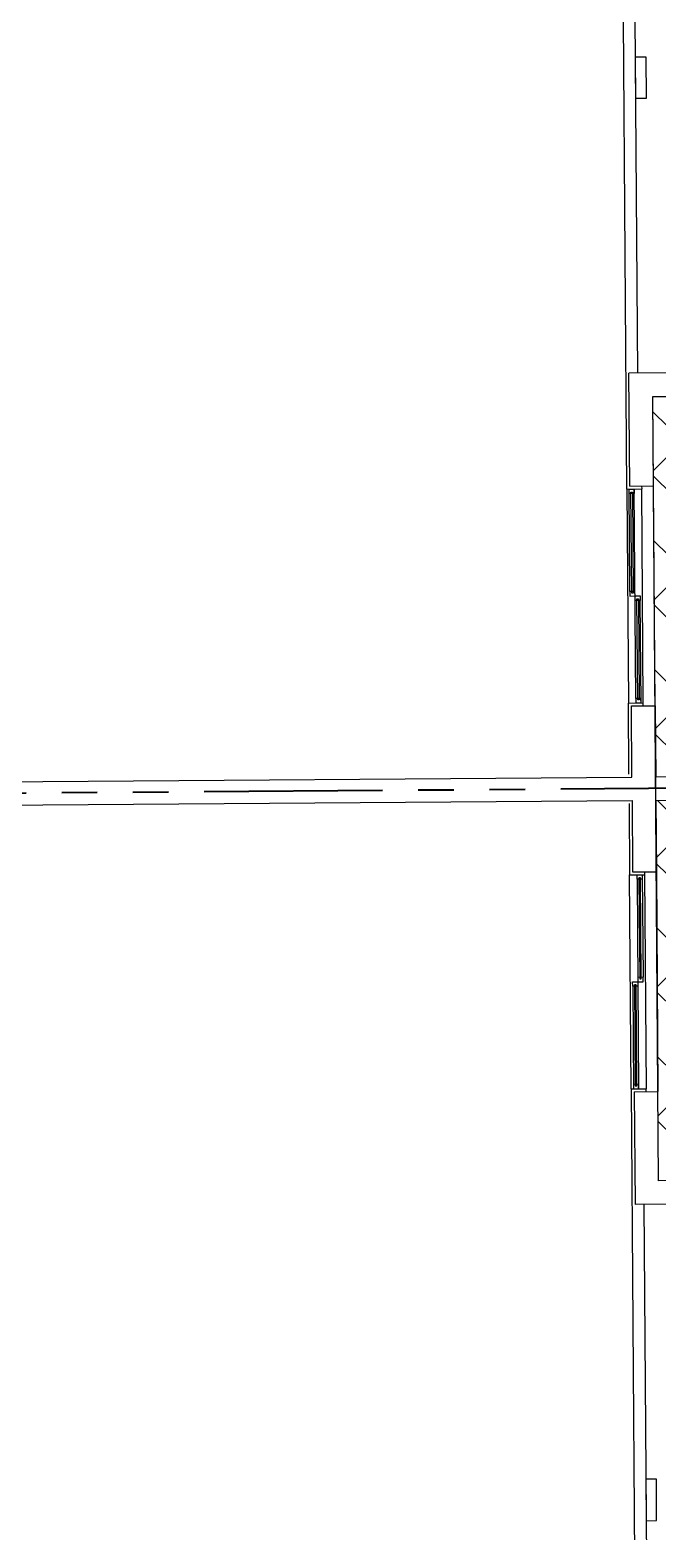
# Model space of a CAD drawing. Header units: feet. Extents: x 919634 to 928945, y 707022 to 708026.
# Drawn here: x 920159.6 to 920177.22, y 707449.67 to 707491.81 of the extents above; entities that cross this region are included whole.
import ezdxf

# ---------------------------------------------------------------- set-up
doc = ezdxf.new("R2010")
doc.units = ezdxf.units.FT
doc.header["$LTSCALE"] = 20
doc.header["$MEASUREMENT"] = 0
doc.linetypes.add('Site Plan$0$PHANTOM2', pattern=[1.25, 0.625, -0.125, 0.125, -0.125, 0.125, -0.125])
for name, color, linetype in [('-u-site-xref', 7, 'Continuous'), ('Site Plan$0$-u-site-bldg_interior', 252, 'Continuous'), ('Site Plan$0$SP-LOT PAVERS', 254, 'Continuous')]:
    doc.layers.add(name, color=color, linetype=linetype)
for name, color, linetype, lineweight in [('Site Plan$0$SP-LOT LINES', 252, 'Site Plan$0$PHANTOM2', 40), ('Site Plan$0$SP-SIDEWALK', 2, 'Continuous', 25), ('SP-BUILDING-FOOTPRINT', 1, 'Continuous', 25)]:
    doc.layers.add(name, color=color, linetype=linetype, lineweight=lineweight)
doc.layers.get('-u-site-xref').off()

# ---------------------------------------------------------------- blocks, each defined once
blk = doc.blocks.new('Site Plan')
at = {"layer": 'Site Plan$0$SP-LOT PAVERS'}
h = blk.add_hatch(dxfattribs=at)
h.set_pattern_fill('AR-HBONE', color=256, scale=0.32, angle=-89.58178215)
h.paths.add_polyline_path([(920177.075, 707481.527), (920197.325, 707481.675), (920197.252, 707491.675), (920209.342, 707491.763), (920209.488, 707472.764), (920189.489, 707472.618), (920189.45, 707477.618), (920182.434, 707477.566), (920182.483, 707470.889), (920177.153, 707470.85)])
h = blk.add_hatch(dxfattribs=at)
h.set_pattern_fill('AR-HBONE', color=256, scale=0.32, angle=-89.58178215)
h.paths.add_polyline_path([(920177.236, 707459.528), (920197.485, 707459.676), (920197.558, 707449.676), (920209.656, 707449.764), (920209.518, 707468.764), (920189.518, 707468.618), (920189.553, 707463.618), (920182.536, 707463.567), (920182.488, 707470.233), (920177.158, 707470.194)])
at = {"layer": 'Site Plan$0$-u-site-bldg_interior'}
for p, q in [((920176.344, 707478.928), (920176.248, 707492.094)), ((920176.654, 707482.18), (920176.581, 707492.18)), ((920177.502, 707482.187), (920176.404, 707482.179)), ((920176.427, 707479.012), (920176.404, 707482.179)), ((920177.507, 707481.52), (920177.075, 707481.517)), ((920177.093, 707479.017), (920177.075, 707481.517)), ((920176.344, 707478.928), (920176.761, 707478.931)), ((920176.344, 707478.928), (920176.388, 707472.928)), ((920176.427, 707476.054), (920176.407, 707478.929)), ((920176.427, 707479.012), (920177.093, 707479.017)), ((920176.595, 707473.055), (920176.552, 707478.93)), ((920176.76, 707479.015), (920176.761, 707478.931)), ((920176.804, 707472.931), (920176.761, 707478.931)), ((920177.138, 707472.85), (920177.093, 707479.017)), ((920176.742, 707472.928), (920176.721, 707475.806)), ((920176.388, 707472.928), (920176.804, 707472.931)), ((920176.402, 707470.928), (920176.388, 707472.928)), ((920176.472, 707472.846), (920177.138, 707472.85)), ((920176.486, 707470.846), (920176.472, 707472.846)), ((920176.805, 707472.848), (920176.804, 707472.931)), ((920177.138, 707472.85), (920177.153, 707470.85)), ((920141.571, 707470.591), (920176.486, 707470.846)), ((920177.158, 707470.194), (920177.153, 707470.85)), ((920132.826, 707469.871), (920176.491, 707470.19)), ((920176.491, 707470.19), (920176.506, 707468.19)), ((920177.158, 707470.194), (920177.172, 707468.194)), ((920176.408, 707470.106), (920176.423, 707468.106)), ((920176.423, 707468.106), (920176.84, 707468.109)), ((920176.467, 707462.106), (920176.423, 707468.106)), ((920176.506, 707468.19), (920177.172, 707468.194)), ((920176.777, 707468.111), (920176.798, 707465.233)), ((920176.839, 707468.192), (920176.84, 707468.109)), ((920176.84, 707468.109), (920176.883, 707462.109)), ((920177.172, 707468.194), (920177.217, 707462.028)), ((920176.632, 707467.982), (920176.675, 707462.107)), ((920176.508, 707464.981), (920176.529, 707462.106)), ((920176.467, 707462.106), (920176.883, 707462.109)), ((920176.467, 707462.106), (920176.563, 707448.939)), ((920176.551, 707462.023), (920177.217, 707462.028)), ((920176.551, 707462.023), (920176.574, 707458.856)), ((920176.884, 707462.026), (920176.883, 707462.109)), ((920177.847, 707458.866), (920176.574, 707458.856)), ((920176.824, 707458.858), (920176.897, 707448.859))]:
    blk.add_line(p, q, dxfattribs=at)
for points in [[(920176.889, 707489.885), (920176.597, 707489.883), (920176.589, 707491.049), (920176.881, 707491.051)], [(920176.407, 707478.804), (920176.407, 707478.929), (920176.552, 707478.93), (920176.553, 707478.805)], [(920176.501, 707478.846), (920176.522, 707476.013), (920176.48, 707476.012), (920176.459, 707478.846)], [(920176.427, 707476.054), (920176.428, 707475.929), (920176.574, 707475.93), (920176.573, 707476.055)], [(920176.575, 707475.805), (920176.574, 707475.93), (920176.72, 707475.931), (920176.721, 707475.806)], [(920176.669, 707475.847), (920176.689, 707473.014), (920176.648, 707473.014), (920176.627, 707475.847)], [(920176.595, 707473.055), (920176.596, 707472.93), (920176.742, 707472.931), (920176.741, 707473.056)], [(920176.632, 707467.982), (920176.631, 707468.107), (920176.777, 707468.108), (920176.778, 707467.983)], [(920176.746, 707465.191), (920176.726, 707468.025), (920176.684, 707468.024), (920176.705, 707465.191)], [(920176.652, 707465.232), (920176.653, 707465.107), (920176.799, 707465.108), (920176.798, 707465.233)], [(920176.508, 707464.981), (920176.507, 707465.106), (920176.653, 707465.107), (920176.654, 707464.982)], [(920176.622, 707462.19), (920176.602, 707465.024), (920176.56, 707465.023), (920176.581, 707462.19)], [(920176.528, 707462.231), (920176.529, 707462.106), (920176.675, 707462.107), (920176.674, 707462.232)], [(920177.172, 707451.158), (920176.88, 707451.156), (920176.889, 707449.99), (920177.18, 707449.992)]]:
    blk.add_lwpolyline(points, close=True, dxfattribs=at)
at = {"layer": 'Site Plan$0$SP-LOT LINES', "ltscale": 0.4}
blk.add_line((920209.488, 707470.764), (920115.49, 707470.078), dxfattribs=at)
blk.add_line((920209.488, 707470.764), (920115.49, 707470.078), dxfattribs=at)
at = {"layer": 'Site Plan$0$SP-SIDEWALK'}
for p, q in [((920182.483, 707470.889), (920177.153, 707470.85)), ((920177.158, 707470.194), (920182.488, 707470.233))]:
    blk.add_line(p, q, dxfattribs=at)

msp = doc.modelspace()

# ---------------------------------------------------------------- block references
at = {"layer": '-u-site-xref'}
msp.add_blockref('Site Plan', (0, 0), dxfattribs=at)

# ---------------------------------------------------------------- next in the draw order: linework, layer by layer
at = {"layer": 'SP-BUILDING-FOOTPRINT'}
msp.add_lwpolyline([(920131.998, 707491.876), (920132.093, 707478.866), (920134.593, 707478.884), (920134.654, 707470.551), (920132.154, 707470.533), (920132.239, 707458.866), (920134.239, 707458.881), (920134.315, 707448.548), (920132.315, 707448.531), (920132.41, 707435.533), (920128.41, 707435.504), (920128.48, 707425.838), (920134.48, 707425.882), (920134.48, 707425.882), (920166.646, 707426.116), (920166.563, 707437.449), (920186.813, 707437.597), (920186.735, 707448.264), (920197.568, 707448.343), (920197.485, 707459.676), (920177.236, 707459.528), (920177.075, 707481.527), (920197.325, 707481.675), (920197.242, 707493.008)], dxfattribs=at)

doc.saveas('drawing.dxf')
